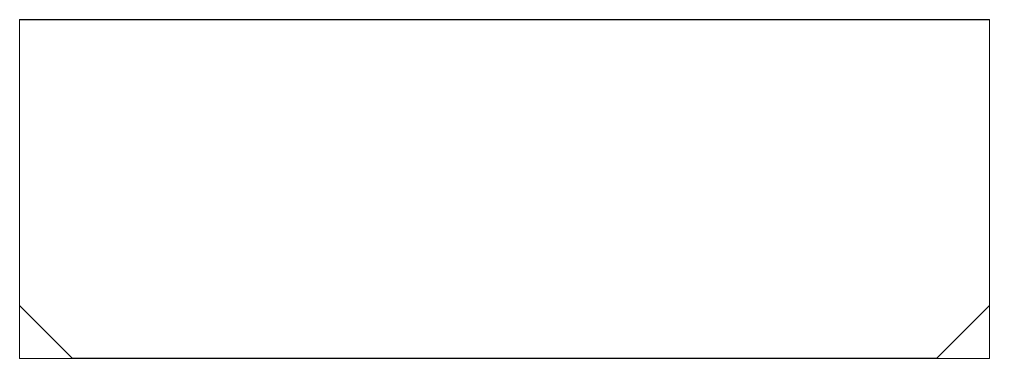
# Paper-space layout 'Layout1' of a CAD drawing. Header units: millimetres. Extents: x 0 to 257, y 53 to 142.
# The model-space entities are those that its viewports show. They can reach past a viewport. Long polylines and large blocks are cut down to what shows.
import ezdxf

# ---------------------------------------------------------------- set-up
doc = ezdxf.new("R2010")
doc.units = ezdxf.units.MM
doc.header["$LTSCALE"] = 10
doc.layers.add('MEMBERS', color=5, linetype='Continuous')

msp = doc.modelspace()

# ---------------------------------------------------------------- linework, layer by layer
at = {"layer": 'MEMBERS', "color": 3, "linetype": 'Continuous'}
for p, q in [((0, -65.75), (0, 95.75)), ((0, 95.75), (548, 95.75)), ((548, 95.75), (548, -65.75)), ((30, -95.75), (0, -65.75)), ((548, -65.75), (518, -95.75)), ((518, -95.75), (30, -95.75))]:
    msp.add_line(p, q, dxfattribs=at)

psp = doc.layouts.get("Layout1")

# ---------------------------------------------------------------- viewports
at = {"layer": '0'}
psp.add_viewport(center=(128.5, 97.5), size=(257, 89.8095), view_center_point=(274, 0), view_height=191.5003, dxfattribs=at)

doc.saveas('drawing.dxf')
